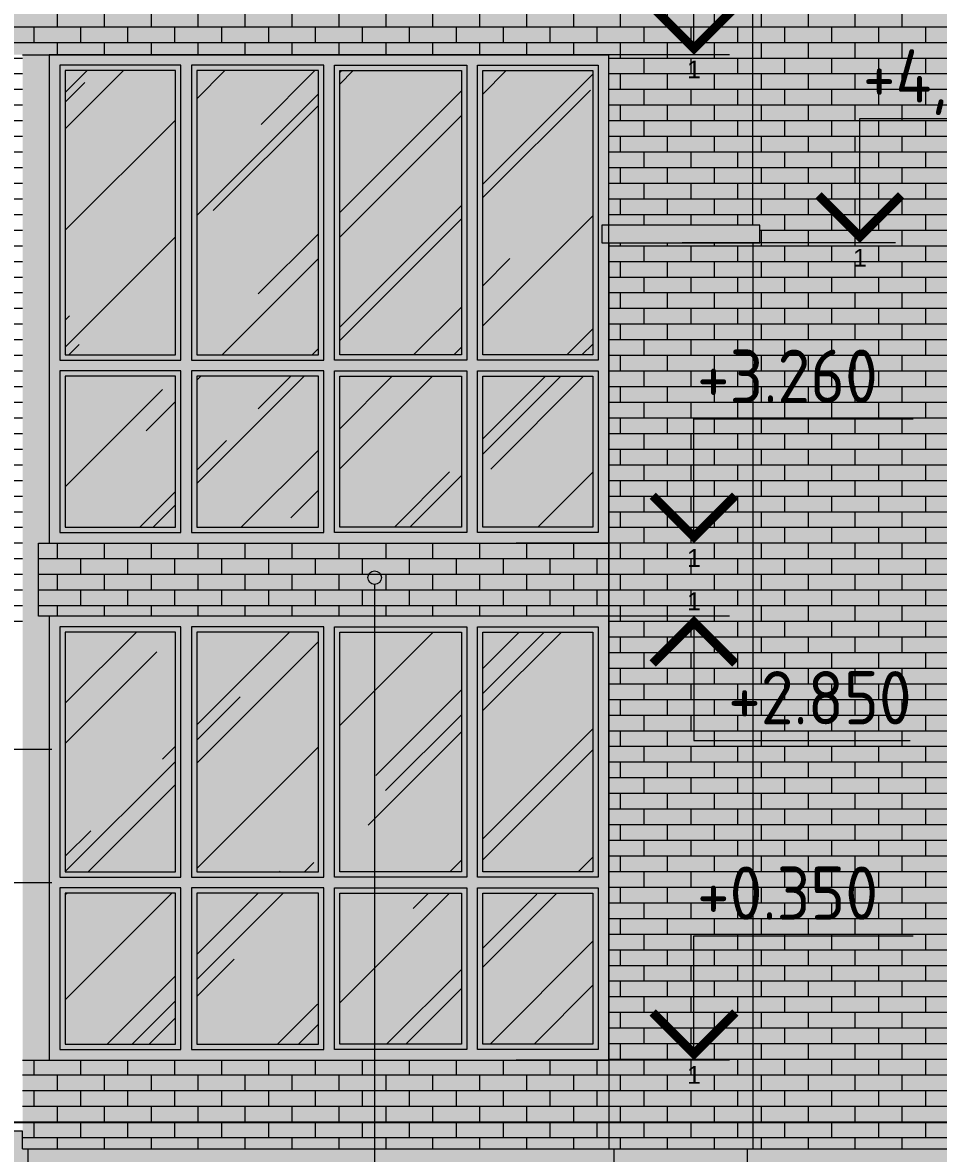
# Model space of a CAD drawing. Header units: millimetres. Extents: x 854812 to 1164625, y 589925 to 823301.
# Drawn here: x 968743 to 973897, y 810191 to 816557 of the extents above; entities that cross this region are included whole.
import ezdxf
from ezdxf.enums import TextEntityAlignment as Align

# ---------------------------------------------------------------- set-up
doc = ezdxf.new("R2010")
doc.units = ezdxf.units.MM
doc.layers.get('Defpoints').update_dxf_attribs({"color": 40})
for name, color, linetype, lineweight in [('АР_Текст_отметки высот', 95, 'Continuous', 9), ('АР_Текст_пояснения-выноски', 54, 'Continuous', 9), ('АР_Штрих_материалы', 27, 'Continuous', 9), ('окна', 132, 'Continuous', 18), ('ФАСАД', 7, 'Continuous', 13), ('ШТРИХ', 142, 'Continuous', 13), ('штриховка', 8, 'Continuous', 9)]:
    doc.layers.add(name, color=color, linetype=linetype, lineweight=lineweight)
doc.styles.add('GOST 2.304', font='isocpeur.ttf', dxfattribs={"width": 0.9})
doc.styles.get("Standard").update_dxf_attribs({"font": 'arial.ttf'})
pattern_1 = [(0, (0, 53720.5), (0, 88.06434), []), (90, (0, 53720.5), (-132.08, 88.06434), [88.06434, -88.06434])]

# ---------------------------------------------------------------- blocks, each defined once
blk = doc.blocks.new('*U428')
at = {"color": 7, "linetype": 'Continuous', "lineweight": 15}
for p, q in [((-10, 10), (-22.167, 10)), ((-10, 0), (-10, 10)), ((-12, 0), (-10, 0)), ((-10, 0), (0, 0))]:
    blk.add_line(p, q, dxfattribs=at)
at = {"color": 7, "linetype": 'Continuous', "lineweight": 15, "const_width": 0.5}
blk.add_lwpolyline([(-7.675, 2.675), (-10, 0.35), (-12.325, 2.675)], dxfattribs=at)
at = {"color": 7, "linetype": 'Continuous', "lineweight": 15, "style": 'GOST 2.304', "width": 0.9, "flags": 8}
blk.add_attdef('+OTM', text='', height=3, rotation=360, dxfattribs=at).set_placement((-20.157, 10), align=Align.BOTTOM_LEFT)
at = {"layer": 'Defpoints', "color": 5, "linetype": 'Continuous', "flags": 8}
blk.add_attdef('M', text='', height=1, dxfattribs=at).set_placement((-9.896, -0.334), align=Align.TOP_CENTER)
blk = doc.blocks.new('*U429')
at = {"color": 7, "linetype": 'Continuous', "lineweight": 15}
for p, q in [((-12, 0), (-10, 0)), ((-10, 0), (-10, -7)), ((-10, 0), (0, 0)), ((-10, -7), (-22.167, -7))]:
    blk.add_line(p, q, dxfattribs=at)
at = {"color": 7, "linetype": 'Continuous', "lineweight": 15, "const_width": 0.5}
blk.add_lwpolyline([(-7.675, -2.675), (-10, -0.35), (-12.325, -2.675)], dxfattribs=at)
at = {"color": 7, "linetype": 'Continuous', "lineweight": 15, "style": 'GOST 2.304', "width": 0.9, "flags": 8}
blk.add_attdef('+OTM', text='', height=3, rotation=360, dxfattribs=at).set_placement((-20.157, -7), align=Align.BOTTOM_LEFT)
at = {"layer": 'Defpoints', "color": 5, "linetype": 'Continuous', "flags": 8}
blk.add_attdef('M', text='', height=1, rotation=360, dxfattribs=at).set_placement((-9.896, 1.33), align=Align.TOP_CENTER)
blk = doc.blocks.new('*U431')
at = {"color": 7, "linetype": 'Continuous', "lineweight": 15}
for p, q in [((10, 0), (10, 7)), ((10, 7), (22.34, 7)), ((10, 0), (0, 0)), ((12, 0), (10, 0))]:
    blk.add_line(p, q, dxfattribs=at)
at = {"color": 7, "linetype": 'Continuous', "lineweight": 15, "const_width": 0.5}
blk.add_lwpolyline([(7.675, 2.675), (10, 0.35), (12.325, 2.675)], dxfattribs=at)
at = {"color": 7, "linetype": 'Continuous', "lineweight": 15, "style": 'GOST 2.304', "width": 0.9, "flags": 8}
blk.add_attdef('+OTM', text='', height=3, dxfattribs=at).set_placement((11.652, 7), align=Align.BOTTOM_LEFT)
at = {"layer": 'Defpoints', "color": 5, "linetype": 'Continuous', "flags": 8}
blk.add_attdef('M', text='', height=1, rotation=360, dxfattribs=at).set_placement((10, -0.334), align=Align.TOP_CENTER)
blk = doc.blocks.new('п')
at = {"layer": 'АР_Штрих_материалы', "ltscale": 100, "true_color": 0xffffff}
blk.add_hatch(color=7, dxfattribs=at).paths.add_polyline_path([(971891.3, 761696), (971001.6, 761696), (971001.6, 761596), (971891.3, 761596)])
at = {"layer": 'ФАСАД', "color": 7, "ltscale": 0.1}
blk.add_lwpolyline([(971891.3, 761696), (971001.6, 761696), (971001.6, 761596), (971891.3, 761596), (971891.3, 761696)], dxfattribs=at)
blk = doc.blocks.new('*U361')
at = {"color": 7, "linetype": 'Continuous', "lineweight": 15}
for p, q in [((10, 0), (10, 7)), ((10, 7), (22.34, 7)), ((10, 0), (0, 0)), ((12, 0), (10, 0))]:
    blk.add_line(p, q, dxfattribs=at)
at = {"color": 7, "linetype": 'Continuous', "lineweight": 15, "const_width": 0.5}
blk.add_lwpolyline([(7.675, 2.675), (10, 0.35), (12.325, 2.675)], dxfattribs=at)
at = {"color": 7, "linetype": 'Continuous', "lineweight": 15, "style": 'GOST 2.304', "width": 0.9, "flags": 8}
blk.add_attdef('+OTM', text='', height=3, dxfattribs=at).set_placement((11.652, 7), align=Align.BOTTOM_LEFT)
at = {"layer": 'Defpoints', "color": 5, "linetype": 'Continuous', "flags": 8}
blk.add_attdef('M', text='', height=1, rotation=360, dxfattribs=at).set_placement((10, -0.334), align=Align.TOP_CENTER)
blk = doc.blocks.new('*U484')
at = {"color": 7, "linetype": 'Continuous', "lineweight": 15}
for p, q in [((10, 0), (0, 0)), ((10, 0), (10, -7)), ((12, 0), (10, 0)), ((10, -7), (22.167, -7))]:
    blk.add_line(p, q, dxfattribs=at)
at = {"color": 7, "linetype": 'Continuous', "lineweight": 15, "const_width": 0.5}
blk.add_lwpolyline([(7.675, -2.675), (10, -0.35), (12.325, -2.675)], dxfattribs=at)
at = {"color": 7, "linetype": 'Continuous', "lineweight": 15, "style": 'GOST 2.304', "width": 0.9, "flags": 8}
blk.add_attdef('+OTM', text='', height=3, dxfattribs=at).set_placement((11.652, -7), align=Align.BOTTOM_LEFT)
at = {"layer": 'Defpoints', "color": 5, "linetype": 'Continuous', "flags": 8}
blk.add_attdef('M', text='', height=1, dxfattribs=at).set_placement((10, 1.33), align=Align.TOP_CENTER)

msp = doc.modelspace()

# ---------------------------------------------------------------- hatches: boundary and pattern name
at = {"layer": 'АР_Штрих_материалы', "ltscale": 100, "true_color": 0xd9d9d9}
for points in [[(971552.5, 819286.5), (972702.5, 819286.5), (972852.5, 819286.5), (972852.5, 820296.5), (968742.5, 820296.5), (968742.5, 817686.5), (964632.9, 817686.5), (964632.9, 817026.5), (964995.2, 817026.5), (964995.2, 816826.5), (964995.2, 816706.5), (964855.2, 816706.5), (964855.2, 816826.5), (964632.9, 816826.5), (964632.9, 815416.5), (965442.5, 815416.5), (965442.5, 816376.5), (966192.5, 816376.5), (967992.5, 816376.5), (968742.5, 816376.5), (968802.5, 816376.5), (972042.5, 816376.5), (972042.5, 810716.5), (968742.5, 810716.5), (968742.5, 810216.5), (972042.5, 810216.5), (972042.5, 815416.5), (972852.4, 815416.5), (972852.3, 816376.5), (972852.5, 816826.5), (965220.2, 816826.5), (965220.2, 816706.5), (965080.2, 816706.5), (965080.2, 816826.5), (965080.2, 817026.5), (972852.5, 817026.5), (972852.5, 817786.5), (972702.5, 817786.5), (972702.5, 817786.5), (971552.5, 817786.5)], [(968892.5, 813216.5), (968832.5, 813216.5), (968832.5, 813626.5), (968892.5, 813626.5), (968892.5, 816376.5), (968742.5, 816376.5), (968742.5, 810716.5), (968892.5, 810716.5)], [(972042.5, 810216.5), (972852.5, 810216.5), (972852.5, 815316.5), (972042.5, 815316.5)], [(972042.5, 813216.5), (972042.5, 813626.5), (968892.5, 813626.5), (968832.5, 813626.5), (968832.5, 813216.5)]]:
    msp.add_hatch(color=254, dxfattribs=at).paths.add_polyline_path(points)
at = {"layer": 'АР_Штрих_материалы', "lineweight": 9, "ltscale": 100, "true_color": 0xffffff}
h = msp.add_hatch(dxfattribs=at)
h.set_pattern_fill('AR-BRSTD', scale=1.3, style=0)
h.set_pattern_definition(pattern_1)
h.paths.add_polyline_path([(971552.5, 819286.5), (972702.5, 819286.5), (972852.5, 819286.5), (972852.5, 820296.5), (968742.5, 820296.5), (968742.5, 817686.5), (964632.9, 817686.5), (964632.9, 817026.5), (964995.2, 817026.5), (964995.2, 816826.5), (964995.2, 816706.5), (964855.2, 816706.5), (964855.2, 816826.5), (964632.9, 816826.5), (964632.9, 815416.5), (965482.5, 815416.5), (965482.5, 815316.5), (965442.5, 815316.5), (965442.5, 813166.5), (968742.5, 813166.5), (968742.5, 816376.5), (967992.5, 816376.5), (967992.5, 815126.5), (966192.5, 815126.5), (966192.5, 816376.5), (967949.2, 816376.5), (968862.5, 816376.5), (972042.5, 816376.5), (972042.5, 810716.5), (968742.5, 810716.5), (968742.5, 810216.5), (972042.5, 810216.5), (972042.5, 815416.5), (972852.4, 815416.5), (972852.3, 816326.5), (972852.5, 816826.5), (965220.2, 816826.5), (965220.2, 816706.5), (965080.2, 816706.5), (965080.2, 816826.5), (965080.2, 817026.5), (972852.5, 817026.5), (972852.5, 817786.5), (972702.5, 817786.5), (972702.5, 817786.5), (971552.5, 817786.5)])
at = {"layer": 'АР_Штрих_материалы', "ltscale": 100, "true_color": 0xd9d9d9}
h = msp.add_hatch(color=254, dxfattribs=at)
h.paths.add_polyline_path([(974962.2, 816376.5), (976262.5, 816376.5), (976262.5, 815416.5), (977072.3, 815416.5), (977072.3, 816376.4), (977072.3, 816826.5), (972852.5, 816826.5), (972852.5, 815416.5), (972892.2, 815416.5), (972892.2, 815316.5), (972852.5, 815316.5), (972852.5, 810216.5), (974962.5, 810216.5), (976262.5, 810216.5), (976262.5, 810616.5), (974962.5, 810616.5), (974962.2, 810716.5), (974962.2, 810716.5), (974962.2, 813216.5), (976262.5, 813216.5), (976262.5, 814026.5), (974962.5, 814026.5), (974962.2, 814126.5)])
h.paths.add_polyline_path([(978272.6, 810716.5), (977072.3, 810716.5), (977072.3, 810216.5), (977072.6, 810216.5), (978272.6, 810216.5)])
at = {"layer": 'АР_Штрих_материалы', "lineweight": 13, "ltscale": 100, "true_color": 0xffffff}
h = msp.add_hatch(dxfattribs=at)
h.set_pattern_fill('AR-BRSTD', scale=1.3, style=0)
h.set_pattern_definition(pattern_1)
h.paths.add_polyline_path([(977072.3, 816376.4), (977072.3, 816826.5), (972852.5, 816826.5), (972852.5, 815416.5), (972892.2, 815416.5), (972892.2, 815316.5), (972852.5, 815316.5), (972852.5, 810216.5), (974962.5, 810216.5), (976262.5, 810216.5), (976262.5, 810616.5), (974962.5, 810616.5), (974962.2, 810716.5), (974962.2, 810716.5), (974962.2, 813216.5), (976262.5, 813216.5), (976262.5, 814026.5), (974962.5, 814026.5), (974962.2, 814126.5), (974962.2, 816376.5), (976262.5, 816376.5), (976262.5, 815416.5), (977072.3, 815416.5)])
at = {"layer": 'АР_Штрих_материалы', "ltscale": 100, "true_color": 0x502921}
h = msp.add_hatch(color=19, dxfattribs=at)
h.set_gradient(color1=(49, 69, 94), one_color=1, tint=1, name='HEMISPHERICAL')
h.paths.add_polyline_path([(969602.5, 816286.5), (968982.5, 816286.5), (968982.5, 814686.5), (969602.5, 814686.5)])
h.paths.add_polyline_path([(970407.5, 816286.5), (969722.5, 816286.5), (969722.5, 814686.5), (970407.5, 814686.5)])
h.paths.add_polyline_path([(971212.5, 816286.5), (970527.5, 816286.5), (970527.5, 814686.5), (971212.5, 814686.5)])
h.paths.add_polyline_path([(971952.5, 816286.5), (971332.5, 816286.5), (971332.5, 814686.5), (971952.5, 814686.5)])
h.paths.add_polyline_path([(971952.5, 814566.5), (971332.5, 814566.5), (971332.5, 813716.5), (971952.5, 813716.5)])
h.paths.add_polyline_path([(971212.5, 814566.5), (970527.5, 814566.5), (970527.5, 813716.5), (971212.5, 813716.5)])
h.paths.add_polyline_path([(970407.5, 814566.5), (969722.5, 814566.5), (969722.5, 813716.5), (970407.5, 813716.5)])
h.paths.add_polyline_path([(969602.5, 814566.5), (968982.5, 814566.5), (968982.5, 813716.5), (969602.5, 813716.5)])
at = {"layer": 'АР_Штрих_материалы', "lineweight": 13, "ltscale": 100, "true_color": 0xffffff}
h = msp.add_hatch(dxfattribs=at)
h.set_pattern_fill('AR-BRSTD', scale=1.3, style=0)
h.set_pattern_definition(pattern_1)
h.paths.add_polyline_path([(972042.5, 810216.5), (972852.2, 810216.5), (972852.2, 815316.5), (972042.5, 815316.5)])
h = msp.add_hatch(dxfattribs=at)
h.set_pattern_fill('AR-BRSTD', scale=1.3, style=0)
h.set_pattern_definition(pattern_1)
h.paths.add_polyline_path([(972042.5, 813216.5), (972042.5, 813626.5), (968892.5, 813626.5), (968832.5, 813626.5), (968832.5, 813216.5)])
at = {"layer": 'АР_Штрих_материалы', "ltscale": 100, "true_color": 0x502921}
h = msp.add_hatch(color=19, dxfattribs=at)
h.set_gradient(color1=(49, 69, 94), one_color=1, tint=1, name='HEMISPHERICAL')
h.paths.add_polyline_path([(969602.5, 813126.5), (968982.5, 813126.5), (968982.5, 811776.5), (969602.5, 811776.5)])
h.paths.add_polyline_path([(970407.5, 813126.5), (969722.5, 813126.5), (969722.5, 811776.5), (970407.5, 811776.5)])
h.paths.add_polyline_path([(970723.9, 813126.5), (970527.5, 813126.5), (970527.5, 811776.5), (970723.9, 811776.5)])
h.paths.add_polyline_path([(971212.5, 813126.5), (970723.9, 813126.5), (970723.9, 811776.5), (971212.5, 811776.5)])
h.paths.add_polyline_path([(971952.5, 813126.5), (971332.5, 813126.5), (971332.5, 811776.5), (971952.5, 811776.5)])
h.paths.add_polyline_path([(971952.5, 811656.5), (971332.5, 811656.5), (971332.5, 810806.5), (971952.5, 810806.5)])
h.paths.add_polyline_path([(971212.5, 811656.5), (970723.9, 811656.5), (970723.9, 810806.5), (971212.5, 810806.5)])
h.paths.add_polyline_path([(970723.9, 811656.5), (970527.5, 811656.5), (970527.5, 810806.5), (970723.9, 810806.5)])
h.paths.add_polyline_path([(970407.5, 811656.5), (969722.5, 811656.5), (969722.5, 810806.5), (970407.5, 810806.5)])
h.paths.add_polyline_path([(969602.5, 811656.5), (968982.5, 811656.5), (968982.5, 810806.5), (969602.5, 810806.5)])
at = {"layer": 'АР_Штрих_материалы', "ltscale": 100, "true_color": 0x3a271d}
for points in [[(967742.6, 810316.5), (967742.6, 809416.5), (972072.6, 809416.5), (972072.6, 810216.5), (968742.5, 810216.5), (968742.5, 810316.5)], [(972822.6, 810216.5), (972072.6, 810216.5), (972072.6, 809416.5), (972822.6, 809416.5)]]:
    msp.add_hatch(color=19, dxfattribs=at).paths.add_polyline_path(points)
h = msp.add_hatch(color=19, dxfattribs=at)
h.paths.add_polyline_path([(974182.5, 810216.5), (972822.6, 810216.5), (972822.6, 809416.5), (974182.5, 809416.5)])
h.paths.add_polyline_path([(976292.5, 810216.5), (974932.6, 810216.5), (974932.6, 809416.5), (976292.5, 809416.5)])
h.paths.add_polyline_path([(978242.6, 810216.5), (977042.4, 810216.5), (977042.4, 809416.5), (978242.6, 809416.5)])
at = {"layer": 'ШТРИХ', "ltscale": 0.1, "true_color": 0x2f1d18}
h = msp.add_hatch(color=19, dxfattribs=at)
h.paths.add_polyline_path([(972042.5, 816376.5), (968892.5, 816376.5), (968892.5, 815423.3), (968952.5, 815423.3), (968952.5, 816316.5), (969632.5, 816316.5), (969632.5, 815423.3), (969692.5, 815423.3), (969692.5, 816316.5), (970437.5, 816316.5), (970437.5, 815423.3), (970497.5, 815423.3), (970497.5, 816316.5), (971242.5, 816316.5), (971242.5, 815423.3), (971302.5, 815423.3), (971302.5, 816316.5), (971982.5, 816316.5), (971982.5, 815423.3), (972042.5, 815423.3)])
h.paths.add_polyline_path([(969692.5, 815423.3), (969632.5, 815423.3), (969632.5, 814656.5), (968952.5, 814656.5), (968952.5, 815423.3), (968892.5, 815423.3), (968892.5, 814130.1), (968952.5, 814130.1), (968952.5, 814596.5), (969632.5, 814596.5), (969632.5, 814130.1), (969692.5, 814130.1), (969692.5, 814596.5), (970437.5, 814596.5), (970437.5, 814130.1), (970497.5, 814130.1), (970497.5, 814596.5), (971242.5, 814596.5), (971242.5, 814130.1), (971302.5, 814130.1), (971302.5, 814596.5), (971982.5, 814596.5), (971982.5, 814130.1), (972042.5, 814130.1), (972042.5, 815316.5), (972002.5, 815316.5), (972002.5, 815416.5), (972042.5, 815416.5), (972042.5, 815423.3), (971982.5, 815423.3), (971982.5, 814656.5), (971302.5, 814656.5), (971302.5, 815423.3), (971242.5, 815423.3), (971242.5, 814656.5), (970497.5, 814656.5), (970497.5, 815423.3), (970437.5, 815423.3), (970437.5, 814656.5), (969692.5, 814656.5)])
h.paths.add_polyline_path([(970497.5, 814130.1), (970437.5, 814130.1), (970437.5, 813686.5), (969692.5, 813686.5), (969692.5, 814130.1), (969632.5, 814130.1), (969632.5, 813686.5), (968952.5, 813686.5), (968952.5, 814130.1), (968892.5, 814130.1), (968892.5, 813626.5), (972042.5, 813626.5), (972042.5, 814130.1), (971982.5, 814130.1), (971982.5, 813686.5), (971302.5, 813686.5), (971302.5, 814130.1), (971242.5, 814130.1), (971242.5, 813686.5), (970497.5, 813686.5)])
h.paths.add_polyline_path([(970723.9, 813216.5), (968892.5, 813216.5), (968892.5, 812260.6), (968952.5, 812260.6), (968952.5, 813156.5), (969632.5, 813156.5), (969632.5, 812260.6), (969692.5, 812260.6), (969692.5, 813156.5), (970437.5, 813156.5), (970437.5, 812260.6), (970497.5, 812260.6), (970497.5, 813156.5), (970723.9, 813156.5)])
h.paths.add_polyline_path([(972042.5, 813216.5), (970723.9, 813216.5), (970723.9, 813156.5), (971242.5, 813156.5), (971242.5, 812260.6), (971302.5, 812260.6), (971302.5, 813156.5), (971982.5, 813156.5), (971982.5, 812260.6), (972042.5, 812260.6)])
h.paths.add_polyline_path([(970723.9, 811746.5), (970497.5, 811746.5), (970497.5, 812260.6), (970437.5, 812260.6), (970437.5, 811746.5), (969692.5, 811746.5), (969692.5, 812260.6), (969632.5, 812260.6), (969632.5, 811746.5), (968952.5, 811746.5), (968952.5, 812260.6), (968892.5, 812260.6), (968892.5, 811459.4), (968952.5, 811459.4), (968952.5, 811686.5), (969632.5, 811686.5), (969632.5, 811459.4), (969692.5, 811459.4), (969692.5, 811686.5), (970437.5, 811686.5), (970437.5, 811459.4), (970497.5, 811459.4), (970497.5, 811686.5), (970723.9, 811686.5)])
h.paths.add_polyline_path([(972042.5, 812260.6), (971982.5, 812260.6), (971982.5, 811746.5), (971302.5, 811746.5), (971302.5, 812260.6), (971242.5, 812260.6), (971242.5, 811746.5), (970723.9, 811746.5), (970723.9, 811686.5), (971242.5, 811686.5), (971242.5, 811459.4), (971302.5, 811459.4), (971302.5, 811686.5), (971982.5, 811686.5), (971982.5, 811459.4), (972042.5, 811459.4)])
h.paths.add_polyline_path([(970497.5, 811459.4), (970437.5, 811459.4), (970437.5, 810776.5), (969692.5, 810776.5), (969692.5, 811459.4), (969632.5, 811459.4), (969632.5, 810776.5), (968952.5, 810776.5), (968952.5, 811459.4), (968892.5, 811459.4), (968892.5, 810716.5), (970723.9, 810716.5), (970723.9, 810776.5), (970497.5, 810776.5)])
h.paths.add_polyline_path([(972042.5, 811459.4), (971982.5, 811459.4), (971982.5, 810776.5), (971302.5, 810776.5), (971302.5, 811459.4), (971242.5, 811459.4), (971242.5, 810776.5), (970723.9, 810776.5), (970723.9, 810716.5), (972042.5, 810716.5)])
at = {"layer": 'ШТРИХ', "ltscale": 0.1, "true_color": 0x402821}
h = msp.add_hatch(color=19, dxfattribs=at)
h.paths.add_polyline_path([(969632.5, 816316.5), (968952.5, 816316.5), (968952.5, 815423.3), (968982.5, 815423.3), (968982.5, 816286.5), (969602.5, 816286.5), (969602.5, 815423.3), (969632.5, 815423.3)])
h.paths.add_polyline_path([(970437.5, 816316.5), (969692.5, 816316.5), (969692.5, 815423.3), (969722.5, 815423.3), (969722.5, 816286.5), (970407.5, 816286.5), (970407.5, 815423.3), (970437.5, 815423.3)])
h.paths.add_polyline_path([(971242.5, 816316.5), (970497.5, 816316.5), (970497.5, 815423.3), (970527.5, 815423.3), (970527.5, 816286.5), (971212.5, 816286.5), (971212.5, 815423.3), (971242.5, 815423.3)])
h.paths.add_polyline_path([(971982.5, 816316.5), (971302.5, 816316.5), (971302.5, 815423.3), (971332.5, 815423.3), (971332.5, 816286.5), (971952.5, 816286.5), (971952.5, 815423.3), (971982.5, 815423.3)])
h.paths.add_polyline_path([(971982.5, 815423.3), (971952.5, 815423.3), (971952.5, 814686.5), (971332.5, 814686.5), (971332.5, 815423.3), (971302.5, 815423.3), (971302.5, 814656.5), (971982.5, 814656.5)])
h.paths.add_polyline_path([(971242.5, 815423.3), (971212.5, 815423.3), (971212.5, 814686.5), (970527.5, 814686.5), (970527.5, 815423.3), (970497.5, 815423.3), (970497.5, 814656.5), (971242.5, 814656.5)])
h.paths.add_polyline_path([(970437.5, 815423.3), (970407.5, 815423.3), (970407.5, 814686.5), (969722.5, 814686.5), (969722.5, 815423.3), (969692.5, 815423.3), (969692.5, 814656.5), (970437.5, 814656.5)])
h.paths.add_polyline_path([(969632.5, 815423.3), (969602.5, 815423.3), (969602.5, 814686.5), (968982.5, 814686.5), (968982.5, 815423.3), (968952.5, 815423.3), (968952.5, 814656.5), (969632.5, 814656.5)])
h.paths.add_polyline_path([(969632.5, 814596.5), (968952.5, 814596.5), (968952.5, 813686.5), (969632.5, 813686.5)])
h.paths.add_polyline_path([(969602.5, 813716.5), (968982.5, 813716.5), (968982.5, 814566.5), (969602.5, 814566.5)], flags=16)
h.paths.add_polyline_path([(970437.5, 814596.5), (969692.5, 814596.5), (969692.5, 813686.5), (970437.5, 813686.5)])
h.paths.add_polyline_path([(969722.5, 814566.5), (970407.5, 814566.5), (970407.5, 813716.5), (969722.5, 813716.5)], flags=16)
h.paths.add_polyline_path([(971242.5, 814596.5), (970497.5, 814596.5), (970497.5, 813686.5), (971242.5, 813686.5)])
h.paths.add_polyline_path([(970527.5, 814566.5), (971212.5, 814566.5), (971212.5, 813716.5), (970527.5, 813716.5)], flags=16)
h.paths.add_polyline_path([(971982.5, 814596.5), (971302.5, 814596.5), (971302.5, 813686.5), (971982.5, 813686.5)])
h.paths.add_polyline_path([(971332.5, 814566.5), (971952.5, 814566.5), (971952.5, 813716.5), (971332.5, 813716.5)], flags=16)
at = {"layer": 'ШТРИХ', "ltscale": 0.1, "true_color": 0xfefcfb}
h = msp.add_hatch(dxfattribs=at)
h.set_pattern_fill('AR-RROOF', scale=30, angle=45, style=0)
h.paths.add_polyline_path([(969602.5, 816286.5), (968982.5, 816286.5), (968982.5, 814686.5), (969602.5, 814686.5)])
h.paths.add_polyline_path([(970407.5, 816286.5), (969722.5, 816286.5), (969722.5, 814686.5), (970407.5, 814686.5)])
h.paths.add_polyline_path([(971212.5, 816286.5), (970527.5, 816286.5), (970527.5, 814686.5), (971212.5, 814686.5)])
h.paths.add_polyline_path([(971952.5, 816286.5), (971332.5, 816286.5), (971332.5, 814686.5), (971952.5, 814686.5)])
h.paths.add_polyline_path([(971952.5, 814566.5), (971332.5, 814566.5), (971332.5, 813716.5), (971952.5, 813716.5)])
h.paths.add_polyline_path([(971212.5, 814566.5), (970527.5, 814566.5), (970527.5, 813716.5), (971212.5, 813716.5)])
h.paths.add_polyline_path([(970407.5, 814566.5), (969722.5, 814566.5), (969722.5, 813716.5), (970407.5, 813716.5)])
h.paths.add_polyline_path([(969602.5, 814566.5), (968982.5, 814566.5), (968982.5, 813716.5), (969602.5, 813716.5)])
h.paths.add_polyline_path([(969602.5, 813126.5), (968982.5, 813126.5), (968982.5, 811776.5), (969602.5, 811776.5)])
h.paths.add_polyline_path([(970407.5, 813126.5), (969722.5, 813126.5), (969722.5, 811776.5), (970407.5, 811776.5)])
h.paths.add_polyline_path([(970723.9, 813126.5), (970527.5, 813126.5), (970527.5, 811776.5), (970723.9, 811776.5)])
h.paths.add_polyline_path([(971212.5, 813126.5), (970723.9, 813126.5), (970723.9, 811776.5), (971212.5, 811776.5)])
h.paths.add_polyline_path([(971952.5, 813126.5), (971332.5, 813126.5), (971332.5, 811776.5), (971952.5, 811776.5)])
h.paths.add_polyline_path([(971952.5, 811656.5), (971332.5, 811656.5), (971332.5, 810806.5), (971952.5, 810806.5)])
h.paths.add_polyline_path([(971212.5, 811656.5), (970723.9, 811656.5), (970723.9, 810806.5), (971212.5, 810806.5)])
h.paths.add_polyline_path([(970723.9, 811656.5), (970527.5, 811656.5), (970527.5, 810806.5), (970723.9, 810806.5)])
h.paths.add_polyline_path([(970407.5, 811656.5), (969722.5, 811656.5), (969722.5, 810806.5), (970407.5, 810806.5)])
h.paths.add_polyline_path([(969602.5, 811656.5), (968982.5, 811656.5), (968982.5, 810806.5), (969602.5, 810806.5)])
at = {"layer": 'ШТРИХ', "ltscale": 0.1, "true_color": 0x402821}
h = msp.add_hatch(color=19, dxfattribs=at)
h.paths.add_polyline_path([(969632.5, 813156.5), (968952.5, 813156.5), (968952.5, 812260.6), (968982.5, 812260.6), (968982.5, 813126.5), (969602.5, 813126.5), (969602.5, 812260.6), (969632.5, 812260.6)])
h.paths.add_polyline_path([(970437.5, 813156.5), (969692.5, 813156.5), (969692.5, 812260.6), (969722.5, 812260.6), (969722.5, 813126.5), (970407.5, 813126.5), (970407.5, 812260.6), (970437.5, 812260.6)])
h.paths.add_polyline_path([(970723.9, 813156.5), (970497.5, 813156.5), (970497.5, 812260.6), (970527.5, 812260.6), (970527.5, 813126.5), (970723.9, 813126.5)])
h.paths.add_polyline_path([(971242.5, 813156.5), (970723.9, 813156.5), (970723.9, 813126.5), (971212.5, 813126.5), (971212.5, 812260.6), (971242.5, 812260.6)])
h.paths.add_polyline_path([(971982.5, 813156.5), (971302.5, 813156.5), (971302.5, 812260.6), (971332.5, 812260.6), (971332.5, 813126.5), (971952.5, 813126.5), (971952.5, 812260.6), (971982.5, 812260.6)])
h.paths.add_polyline_path([(971982.5, 812260.6), (971952.5, 812260.6), (971952.5, 811776.5), (971332.5, 811776.5), (971332.5, 812260.6), (971302.5, 812260.6), (971302.5, 811746.5), (971982.5, 811746.5)])
h.paths.add_polyline_path([(971242.5, 812260.6), (971212.5, 812260.6), (971212.5, 811776.5), (970723.9, 811776.5), (970723.9, 811746.5), (971242.5, 811746.5)])
h.paths.add_polyline_path([(970723.9, 811776.5), (970527.5, 811776.5), (970527.5, 812260.6), (970497.5, 812260.6), (970497.5, 811746.5), (970723.9, 811746.5)])
h.paths.add_polyline_path([(970437.5, 812260.6), (970407.5, 812260.6), (970407.5, 811776.5), (969722.5, 811776.5), (969722.5, 812260.6), (969692.5, 812260.6), (969692.5, 811746.5), (970437.5, 811746.5)])
h.paths.add_polyline_path([(969632.5, 812260.6), (969602.5, 812260.6), (969602.5, 811776.5), (968982.5, 811776.5), (968982.5, 812260.6), (968952.5, 812260.6), (968952.5, 811746.5), (969632.5, 811746.5)])
h.paths.add_polyline_path([(969632.5, 811686.5), (968952.5, 811686.5), (968952.5, 811459.4), (968982.5, 811459.4), (968982.5, 811656.5), (969602.5, 811656.5), (969602.5, 811459.4), (969632.5, 811459.4)])
h.paths.add_polyline_path([(968982.5, 811459.4), (968952.5, 811459.4), (968952.5, 810776.5), (969632.5, 810776.5), (969632.5, 811459.4), (969602.5, 811459.4), (969602.5, 810806.5), (968982.5, 810806.5)])
h.paths.add_polyline_path([(969722.5, 811459.4), (969692.5, 811459.4), (969692.5, 810776.5), (970437.5, 810776.5), (970437.5, 811459.4), (970407.5, 811459.4), (970407.5, 810806.5), (969722.5, 810806.5)])
h.paths.add_polyline_path([(970437.5, 811686.5), (969692.5, 811686.5), (969692.5, 811459.4), (969722.5, 811459.4), (969722.5, 811656.5), (970407.5, 811656.5), (970407.5, 811459.4), (970437.5, 811459.4)])
h.paths.add_polyline_path([(970723.9, 811686.5), (970497.5, 811686.5), (970497.5, 811459.4), (970527.5, 811459.4), (970527.5, 811656.5), (970723.9, 811656.5)])
h.paths.add_polyline_path([(970527.5, 811459.4), (970497.5, 811459.4), (970497.5, 810776.5), (970723.9, 810776.5), (970723.9, 810806.5), (970527.5, 810806.5)])
h.paths.add_polyline_path([(971242.5, 811686.5), (970723.9, 811686.5), (970723.9, 811656.5), (971212.5, 811656.5), (971212.5, 811459.4), (971242.5, 811459.4)])
h.paths.add_polyline_path([(971982.5, 811686.5), (971302.5, 811686.5), (971302.5, 811459.4), (971332.5, 811459.4), (971332.5, 811656.5), (971952.5, 811656.5), (971952.5, 811459.4), (971982.5, 811459.4)])
h.paths.add_polyline_path([(971332.5, 811459.4), (971302.5, 811459.4), (971302.5, 810776.5), (971982.5, 810776.5), (971982.5, 811459.4), (971952.5, 811459.4), (971952.5, 810806.5), (971332.5, 810806.5)])
h.paths.add_polyline_path([(971242.5, 811459.4), (971212.5, 811459.4), (971212.5, 810806.5), (970723.9, 810806.5), (970723.9, 810776.5), (971242.5, 810776.5)])
at = {"layer": 'штриховка', "lineweight": 20, "true_color": 0x9e9e9e, "transparency": 33554687}
h = msp.add_hatch(dxfattribs=at)
h.set_pattern_fill('STNSQR', color=253, scale=1500, pattern_type=2)
h.set_pattern_definition([(3.3665, (338509.15, 1294030.51), (23999.998983, 1500.016445), [255.441, -25288.6395]), (90, (338764.2, 1294030.5), (-1500, 1500), [120, -1380]), (0, (338764.2, 1294030.5), (1500, 1500), [435, -1065]), (270, (339199.2, 1294150.5), (1500, -1500), [135, -1365]), (0, (339199.2, 1294015.5), (1500, 1500), [465, -1035]), (97.125, (339664.15, 1294015.51), (-1499.997423, 10500.00057), [120.9345, -11972.4525]), (275.1944, (338839.15, 1294030.51), (1499.992837, -15000.001005), [165.681, -16402.3605]), (177.5104, (338854.15, 1293865.51), (-1499.999748, 0.0015583), [345.3255, -34187.268]), (274.3987, (338704.15, 1293865.51), (1499.997534, -17999.999712), [195.576, -19362.0315]), (180, (338704.2, 1293700.5), (-1500, -1500), [195, -1305]), (1.9092, (338719.15, 1293670.51), (43499.9985474, 1500.0363616), [450.2505, -44574.7425]), (90, (339169.2, 1293685.5), (-1500, 1500), [180, -1320]), (180, (339169.2, 1293865.5), (-1500, -1500), [315, -1185]), (0, (339169.2, 1293865.5), (1500, 1500), [135, -1365]), (95.7106, (339304.15, 1293865.51), (-1500.001972, 13499.999135), [150.7485, -14924.0655]), (358.5312, (339169.152, 1293715.51), (1499.9993692, 0.0006339), [585.192, -57934.035]), (94.7636, (339754.15, 1293700.51), (-1499.987299, 16500.00142), [180.624, -17881.7685]), (181.9749, (339739.15, 1293880.51), (-42000.0005183, -1499.974642), [435.258, -43090.596]), (357.5104, (339664.15, 1294045.51), (1499.999748, -0.0015583), [345.3255, -34187.268]), (95.7106, (339739.15, 1293880.51), (-1500.001972, 13499.999135), [150.7485, -14924.0655]), (0, (339754.2, 1293805.5), (1500, 1500), [255, -1245]), (93.8141, (340009.15, 1293805.51), (-1500.009186, 20999.999012), [225.4995, -22324.4445]), (0, (338509.2, 1293535.5), (1500, 1500), [15, -1485]), (90, (338524.2, 1293535.5), (-1500, 1500), [165, -1335]), (270, (338809.2, 1293670.5), (1500, -1500), [255, -1245]), (0, (338524.2, 1293535.5), (1500, 1500), [285, -1215]), (274.7636, (339334.15, 1293700.51), (1499.987299, -16500.00142), [180.624, -17881.7685]), (178.4089, (339349.152, 1293550.51), (-1499.9993665, -0.000971), [540.2085, -53480.6205]), (1.302, (339349.152, 1293520.51), (64499.9982742, 1500.052659), [660.171, -65356.8735]), (276.3402, (339289.15, 1293550.51), (1500.00237, -11999.999104), [135.831, -13447.2465]), (278.1301, (339544.15, 1293520.51), (1499.999034, -8999.999665), [106.0665, -10500.5355]), (270, (339769.2, 1293535.5), (1500, -1500), [135, -1365]), (0, (340009.2, 1293880.5), (1500, 1500), [0, -1500]), (0, (340009.2, 1293970.5), (1500, 1500), [0, -1500]), (0, (339754.2, 1293700.5), (1500, 1500), [255, -1245]), (0, (340009.2, 1293850.5), (1500, 1500), [0, -1500]), (358.2643, (338809.152, 1293430.51), (1499.9997257, -6.16e-05), [495.2265, -49027.4955]), (0, (339304.2, 1293415.5), (1500, 1500), [255, -1245]), (355.9144, (339559.15, 1293415.51), (1500.000444, 0.000332), [210.5355, -20842.968]), (0, (339769.2, 1293415.5), (1500, 1500), [240, -1260]), (180, (338809.2, 1293415.5), (-1500, -1500), [300, -1200]), (90, (339424.2, 1294450.5), (-1500, 1500), [165, -1335]), (90, (339274.2, 1294540.5), (-1500, 1500), [75, -1425]), (95.1944, (338854.15, 1294435.51), (-1499.992837, 15000.001005), [165.681, -16402.3605]), (90, (339979.2, 1294435.5), (-1500, 1500), [180, -1320]), (181.6366, (339034.152, 1294300.51), (-50999.9998187, -1500.020787), [525.2145, -51996.21]), (183.3665, (339229.15, 1294150.51), (-23999.998983, -1500.016445), [255.441, -25288.6395]), (2.0454, (338854.15, 1294525.51), (40500.0008, 1499.994725), [420.2685, -41606.5095]), (0, (338854.2, 1294450.5), (1500, 1500), [570, -930]), (182.4896, (339949.15, 1294150.51), (-32999.9992196, -1500.026798), [345.3255, -34187.268]), (180, (339814.2, 1294300.5), (-1500, -1500), [225, -1275]), (178.4518, (339979.152, 1294435.51), (-1500.0000386, 0.0013506), [555.2025, -54965.064]), (180, (340009.2, 1294150.5), (-1500, -1500), [60, -1440]), (175.6013, (340009.15, 1294285.51), (-1499.999216, 0.00055), [195.576, -19362.0315]), (180, (340009.2, 1294435.5), (-1500, -1500), [30, -1470]), (270, (339949.2, 1294285.5), (1500, -1500), [135, -1365]), (84.2894, (339844.15, 1294285.51), (-0.000268, 1499.999758), [150.7485, -14924.0655]), (177.7094, (339604.15, 1294135.51), (-1500.0000596, -0.000203), [375.3, -37154.688]), (0, (339034.2, 1294300.5), (1500, 1500), [555, -945]), (270, (339604.2, 1294225.5), (1500, -1500), [90, -1410]), (180, (339754.2, 1294225.5), (-1500, -1500), [300, -1200]), (258.6901, (339769.15, 1294300.5), (0.00056, -1500.00044), [76.485, -7572.0435]), (78.6901, (339454.15, 1294225.5), (-0.00056, 1500.00044), [76.485, -7572.0435]), (270, (339229.2, 1294300.5), (1500, -1500), [150, -1350]), (90, (339349.2, 1294300.5), (-1500, 1500), [135, -1365]), (275.7106, (339019.15, 1294450.51), (1500.001972, -13499.999135), [150.7485, -14924.0655]), (178.1524, (338974.15, 1294135.51), (-1499.9998144, 0.0001665), [465.2415, -46058.946]), (0, (338509.2, 1294435.5), (1500, 1500), [345, -1155]), (270, (338974.2, 1294300.5), (1500, -1500), [165, -1335]), (96.3402, (338989.15, 1294615.51), (-1500.00237, 11999.999104), [135.831, -13447.2465]), (5.7106, (338839.15, 1294600.51), (13499.999135, 1500.001972), [150.7485, -14924.0655]), (0, (338929.2, 1294885.5), (1500, 1500), [510, -990]), (183.3665, (339979.15, 1294615.51), (-23999.998983, -1500.016445), [255.441, -25288.6395]), (180, (339979.2, 1294540.5), (-1500, -1500), [255, -1245]), (180, (340009.2, 1294765.5), (-1500, -1500), [315, -1185]), (0, (339979.2, 1294615.5), (1500, 1500), [30, -1470]), (357.7974, (339334.15, 1294720.51), (1499.9997312, -0.000221), [390.288, -38638.5465]), (180, (339424.2, 1294615.5), (-1500, -1500), [435, -1065]), (182.8624, (339724.15, 1294585.51), (-28500.000025, -1499.99797), [300.375, -29737.1025]), (90, (339724.2, 1294540.5), (-1500, 1500), [225, -1275]), (90, (339694.2, 1294765.5), (-1500, 1500), [120, -1380]), (266.8202, (339349.15, 1294885.51), (0.0007885, -1499.999469), [270.417, -26771.2185]), (177.3974, (338839.15, 1294600.51), (-1500.000712, 0.000513), [330.3405, -32703.732]), (2.2906, (338509.15, 1294765.51), (36000.0001938, 1499.9936297), [375.3, -37154.688]), (270, (338884.2, 1294885.5), (1500, -1500), [135, -1365]), (275.7106, (338509.15, 1294765.51), (1500.001972, -13499.999135), [150.7485, -14924.0655]), (0, (338884.2, 1294750.5), (1500, 1500), [450, -1050]), (270, (338884.2, 1293415.5), (1500, -1500), [30, -1470]), (270, (339349.2, 1293415.5), (1500, -1500), [30, -1470]), (90, (339694.2, 1293385.5), (-1500, 1500), [30, -1470])])
h.paths.add_polyline_path([(978782.6, 809416.5), (978782.6, 810036.5), (978472.6, 818186.5), (977612.6, 818186.5), (977612.6, 817786.5), (978312.6, 817786.5), (978312.6, 817686.5), (978272.6, 817686.5), (978272.6, 817026.5), (978272.6, 816862.8), (978332.6, 816826.5), (978272.6, 816826.5), (978272.6, 816376.5), (978122.6, 816376.4), (978122.3, 814126.5), (978272.6, 814126.5), (978272.6, 813216.5), (978122.6, 813216.5), (978122.6, 810716.5), (978272.6, 810716.5), (978272.6, 810216.5), (968742.5, 810216.5), (968742.5, 810316.5), (967742.6, 810316.5), (967742.6, 809416.5)])

# ---------------------------------------------------------------- linework, layer by layer
at = {"layer": 'Defpoints', "ltscale": 0.1}
msp.add_line((901206.4, 810366.5, 0), (1117696.6, 810366.5, 0), dxfattribs=at)
at = {"layer": 'АР_Текст_пояснения-выноски', "color": 7, "ltscale": 100}
msp.add_lwpolyline([(970723.9, 813394.4), (970723.9, 808059.5), (970186.1, 808059.5)], dxfattribs=at)
msp.add_circle((970723.9, 813432.4), 38, dxfattribs=at)
at = {"layer": 'окна', "color": 7, "ltscale": 0.1}
for points in [[(968892.5, 813626.5), (972042.5, 813626.5), (972042.5, 816376.5), (968892.5, 816376.5)], [(969632.5, 814656.5), (969632.5, 816316.5), (968952.5, 816316.5), (968952.5, 814656.5)], [(970437.5, 814656.5), (970437.5, 816316.5), (969692.5, 816316.5), (969692.5, 814656.5)], [(970497.5, 814656.5), (970497.5, 816316.5), (971242.5, 816316.5), (971242.5, 814656.5)], [(971302.5, 814656.5), (971302.5, 816316.5), (971982.5, 816316.5), (971982.5, 814656.5)], [(968952.5, 814596.5), (968952.5, 813686.5), (969632.5, 813686.5), (969632.5, 814596.5)], [(969692.5, 814596.5), (969692.5, 813686.5), (970437.5, 813686.5), (970437.5, 814596.5)], [(971242.5, 814596.5), (971242.5, 813686.5), (970497.5, 813686.5), (970497.5, 814596.5)], [(971982.5, 814596.5), (971982.5, 813686.5), (971302.5, 813686.5), (971302.5, 814596.5)]]:
    msp.add_lwpolyline(points, close=True, dxfattribs=at)
at = {"layer": 'окна', "color": 7, "lineweight": 5, "ltscale": 0.1}
for points in [[(969602.5, 814686.5), (969602.5, 816286.5), (968982.5, 816286.5), (968982.5, 814686.5)], [(970407.5, 814686.5), (970407.5, 816286.5), (969722.5, 816286.5), (969722.5, 814686.5)], [(970527.5, 814686.5), (970527.5, 816286.5), (971212.5, 816286.5), (971212.5, 814686.5)], [(971332.5, 814686.5), (971332.5, 816286.5), (971952.5, 816286.5), (971952.5, 814686.5)], [(968982.5, 814566.5), (968982.5, 813716.5), (969602.5, 813716.5), (969602.5, 814566.5)], [(969722.5, 814566.5), (969722.5, 813716.5), (970407.5, 813716.5), (970407.5, 814566.5)], [(971212.5, 814566.5), (971212.5, 813716.5), (970527.5, 813716.5), (970527.5, 814566.5)], [(971952.5, 814566.5), (971952.5, 813716.5), (971332.5, 813716.5), (971332.5, 814566.5)]]:
    msp.add_lwpolyline(points, close=True, dxfattribs=at)
at = {"layer": 'окна', "color": 7, "ltscale": 0.1, "elevation": 0}
for points in [[(968892.5, 810716.5), (972042.5, 810716.5), (972042.5, 813216.5), (968892.5, 813216.5)], [(969632.5, 811746.5), (969632.5, 813156.5), (968952.5, 813156.5), (968952.5, 811746.5)], [(970437.5, 811746.5), (970437.5, 813156.5), (969692.5, 813156.5), (969692.5, 811746.5)], [(970497.5, 811746.5), (970497.5, 813156.5), (971242.5, 813156.5), (971242.5, 811746.5)], [(971302.5, 811746.5), (971302.5, 813156.5), (971982.5, 813156.5), (971982.5, 811746.5)], [(968952.5, 811686.5), (968952.5, 810776.5), (969632.5, 810776.5), (969632.5, 811686.5)], [(969692.5, 811686.5), (969692.5, 810776.5), (970437.5, 810776.5), (970437.5, 811686.5)], [(971242.5, 811686.5), (971242.5, 810776.5), (970497.5, 810776.5), (970497.5, 811686.5)], [(971982.5, 811686.5), (971982.5, 810776.5), (971302.5, 810776.5), (971302.5, 811686.5)]]:
    msp.add_lwpolyline(points, close=True, dxfattribs=at)
at = {"layer": 'окна', "color": 7, "lineweight": 5, "ltscale": 0.1, "elevation": 0}
for points in [[(969602.5, 811776.5), (969602.5, 813126.5), (968982.5, 813126.5), (968982.5, 811776.5)], [(970407.5, 811776.5), (970407.5, 813126.5), (969722.5, 813126.5), (969722.5, 811776.5)], [(970527.5, 811776.5), (970527.5, 813126.5), (971212.5, 813126.5), (971212.5, 811776.5)], [(971332.5, 811776.5), (971332.5, 813126.5), (971952.5, 813126.5), (971952.5, 811776.5)], [(968982.5, 811656.5), (968982.5, 810806.5), (969602.5, 810806.5), (969602.5, 811656.5)], [(969722.5, 811656.5), (969722.5, 810806.5), (970407.5, 810806.5), (970407.5, 811656.5)], [(971212.5, 811656.5), (971212.5, 810806.5), (970527.5, 810806.5), (970527.5, 811656.5)], [(971952.5, 811656.5), (971952.5, 810806.5), (971332.5, 810806.5), (971332.5, 811656.5)]]:
    msp.add_lwpolyline(points, close=True, dxfattribs=at)
at = {"layer": 'ФАСАД', "color": 7, "ltscale": 0.1}
for p, q in [((972852.5, 815416.5, 0), (972852.5, 820296.5, 0)), ((968742.5, 816376.5, 0), (971192.5, 816376.5, 0)), ((968742.5, 816376.5, 0), (972042.5, 816376.5, 0)), ((968892.5, 816376.5), (968892.5, 813626.5, 0)), ((968892.5, 816376.5), (968892.5, 813626.5, 0)), ((972042.5, 810716.5, 0), (972042.5, 816376.5, 0)), ((972042.5, 815316.5, 0), (972042.5, 810216.5, 0)), ((972852.5, 815316.5, 0), (972852.5, 810216.5, 0)), ((968892.5, 813216.5, 0), (968892.5, 810716.5, 0)), ((968742.5, 810716.5, 0), (971192.5, 810716.5, 0)), ((968742.5, 810316.5), (965442.5, 810316.5)), ((968742.5, 810216.5, 0), (968742.5, 810316.5)), ((968742.5, 810216.5, 0), (972042.5, 810216.5, 0)), ((972042.6, 810216.5, 0), (972852.5, 810216.5, 0)), ((972072.6, 809416.5, 0), (972072.6, 810216.5, 0)), ((972822.6, 809416.5, 0), (972822.6, 810216.5, 0)), ((972852.5, 810216.5, 0), (974962.5, 810216.5, 0))]:
    msp.add_line(p, q, dxfattribs=at)
at = {"layer": 'ФАСАД', "ltscale": 0.1}
msp.add_line((968772.5, 810216.5, 0), (968772.5, 809416.5, 0), dxfattribs=at)
at = {"layer": 'ФАСАД', "color": 7, "ltscale": 0.1}
msp.add_lwpolyline([(968832.5, 813626.5), (972042.5, 813626.5), (972042.5, 813216.5), (968832.5, 813216.5)], close=True, dxfattribs=at)

# ---------------------------------------------------------------- block references
at = {"layer": 'АР_Текст_отметки высот'}
ref = msp.add_blockref('*U361', (971521.6, 816376.5, 0), dxfattribs=dict(at, xscale=100, yscale=100, zscale=100))
ref.add_attrib('+OTM', '+6,010', dxfattribs={"layer": '0', "color": 7, "linetype": 'Continuous', "lineweight": 15, "height": 300, "rotation": 360, "style": 'GOST 2.304', "width": 0.9, "flags": 8}).set_placement((972538.3, 817076.5, 0), align=Align.BOTTOM_LEFT)
ref.add_attrib('M', '1', dxfattribs={"layer": 'Defpoints', "color": 5, "linetype": 'Continuous', "height": 100, "rotation": 360, "flags": 8}).set_placement((972521.6, 816343.1, 0), align=Align.TOP_CENTER)
at = {"layer": 'АР_Текст_отметки высот', "color": 7}
ref = msp.add_blockref('*U431', (972455.2, 815316.5, 0), dxfattribs=dict(at, xscale=100, yscale=100, zscale=100))
ref.add_attrib('+OTM', '+4,950', dxfattribs={"layer": '0', "color": 7, "linetype": 'Continuous', "lineweight": 15, "height": 300, "style": 'GOST 2.304', "width": 0.9, "flags": 8}).set_placement((973471.9, 816016.5, 0), align=Align.BOTTOM_LEFT)
ref.add_attrib('M', '1', dxfattribs={"layer": 'Defpoints', "color": 5, "linetype": 'Continuous', "height": 100, "flags": 8}).set_placement((973455.2, 815283.1, 0), align=Align.TOP_CENTER)
at = {"layer": 'АР_Текст_отметки высот'}
ref = msp.add_blockref('*U361', (971521.6, 813626.5), dxfattribs=dict(at, xscale=100, yscale=100, zscale=100))
ref.add_attrib('+OTM', '+3.260', dxfattribs={"layer": '0', "color": 7, "linetype": 'Continuous', "lineweight": 15, "height": 300, "rotation": 360, "style": 'GOST 2.304', "width": 0.9, "flags": 8}).set_placement((972538.3, 814326.5), align=Align.BOTTOM_LEFT)
ref.add_attrib('M', '1', dxfattribs={"layer": 'Defpoints', "color": 5, "linetype": 'Continuous', "height": 100, "rotation": 360, "flags": 8}).set_placement((972521.6, 813593.1), align=Align.TOP_CENTER)
at = {"layer": 'АР_Текст_отметки высот', "color": 7}
ref = msp.add_blockref('*U428', (968906.8, 812466.5), dxfattribs=dict(at, xscale=100, yscale=100, zscale=100))
ref.add_attrib('+OTM', '+2.100', dxfattribs={"layer": '0', "color": 7, "linetype": 'Continuous', "lineweight": 15, "height": 300, "style": 'GOST 2.304', "width": 0.9, "flags": 8}).set_placement((966715.5, 813466.5), align=Align.BOTTOM_LEFT)
ref.add_attrib('M', '1', dxfattribs={"layer": 'Defpoints', "color": 5, "linetype": 'Continuous', "height": 100, "flags": 8}).set_placement((967917.2, 812433.1), align=Align.TOP_CENTER)
at = {"layer": 'АР_Текст_отметки высот'}
ref = msp.add_blockref('*U484', (971521.6, 813216.5), dxfattribs=dict(at, xscale=100, yscale=100, zscale=100))
ref.add_attrib('+OTM', '+2.850', dxfattribs={"layer": '0', "color": 7, "linetype": 'Continuous', "lineweight": 15, "height": 300, "style": 'GOST 2.304', "width": 0.9, "flags": 8}).set_placement((972713.8, 812516.5), align=Align.BOTTOM_LEFT)
ref.add_attrib('M', '1', dxfattribs={"layer": 'Defpoints', "color": 5, "linetype": 'Continuous', "height": 100, "flags": 8}).set_placement((972521.6, 813349.4), align=Align.TOP_CENTER)
at = {"layer": 'АР_Текст_отметки высот', "color": 7}
ref = msp.add_blockref('*U429', (968906.8, 811716.5), dxfattribs=dict(at, xscale=100, yscale=100, zscale=100))
ref.add_attrib('+OTM', '+1.350', dxfattribs={"layer": '0', "color": 7, "linetype": 'Continuous', "lineweight": 15, "height": 300, "style": 'GOST 2.304', "width": 0.9, "flags": 8}).set_placement((966715.5, 811016.5), align=Align.BOTTOM_LEFT)
ref.add_attrib('M', '1', dxfattribs={"layer": 'Defpoints', "color": 5, "linetype": 'Continuous', "height": 100, "flags": 8}).set_placement((967917.2, 811849.4), align=Align.TOP_CENTER)
at = {"layer": 'АР_Текст_отметки высот'}
ref = msp.add_blockref('*U361', (971521.6, 810716.5, 0), dxfattribs=dict(at, xscale=100, yscale=100, zscale=100))
ref.add_attrib('+OTM', '+0.350', dxfattribs={"layer": '0', "color": 7, "linetype": 'Continuous', "lineweight": 15, "height": 300, "rotation": 360, "style": 'GOST 2.304', "width": 0.9, "flags": 8}).set_placement((972538.3, 811416.5, 0), align=Align.BOTTOM_LEFT)
ref.add_attrib('M', '1', dxfattribs={"layer": 'Defpoints', "color": 5, "linetype": 'Continuous', "height": 100, "rotation": 360, "flags": 8}).set_placement((972521.6, 810683.1, 0), align=Align.TOP_CENTER)
at = {"layer": 'ФАСАД'}
msp.add_blockref('п', (1000.9, 53720.5), dxfattribs=at)

doc.saveas('drawing.dxf')
